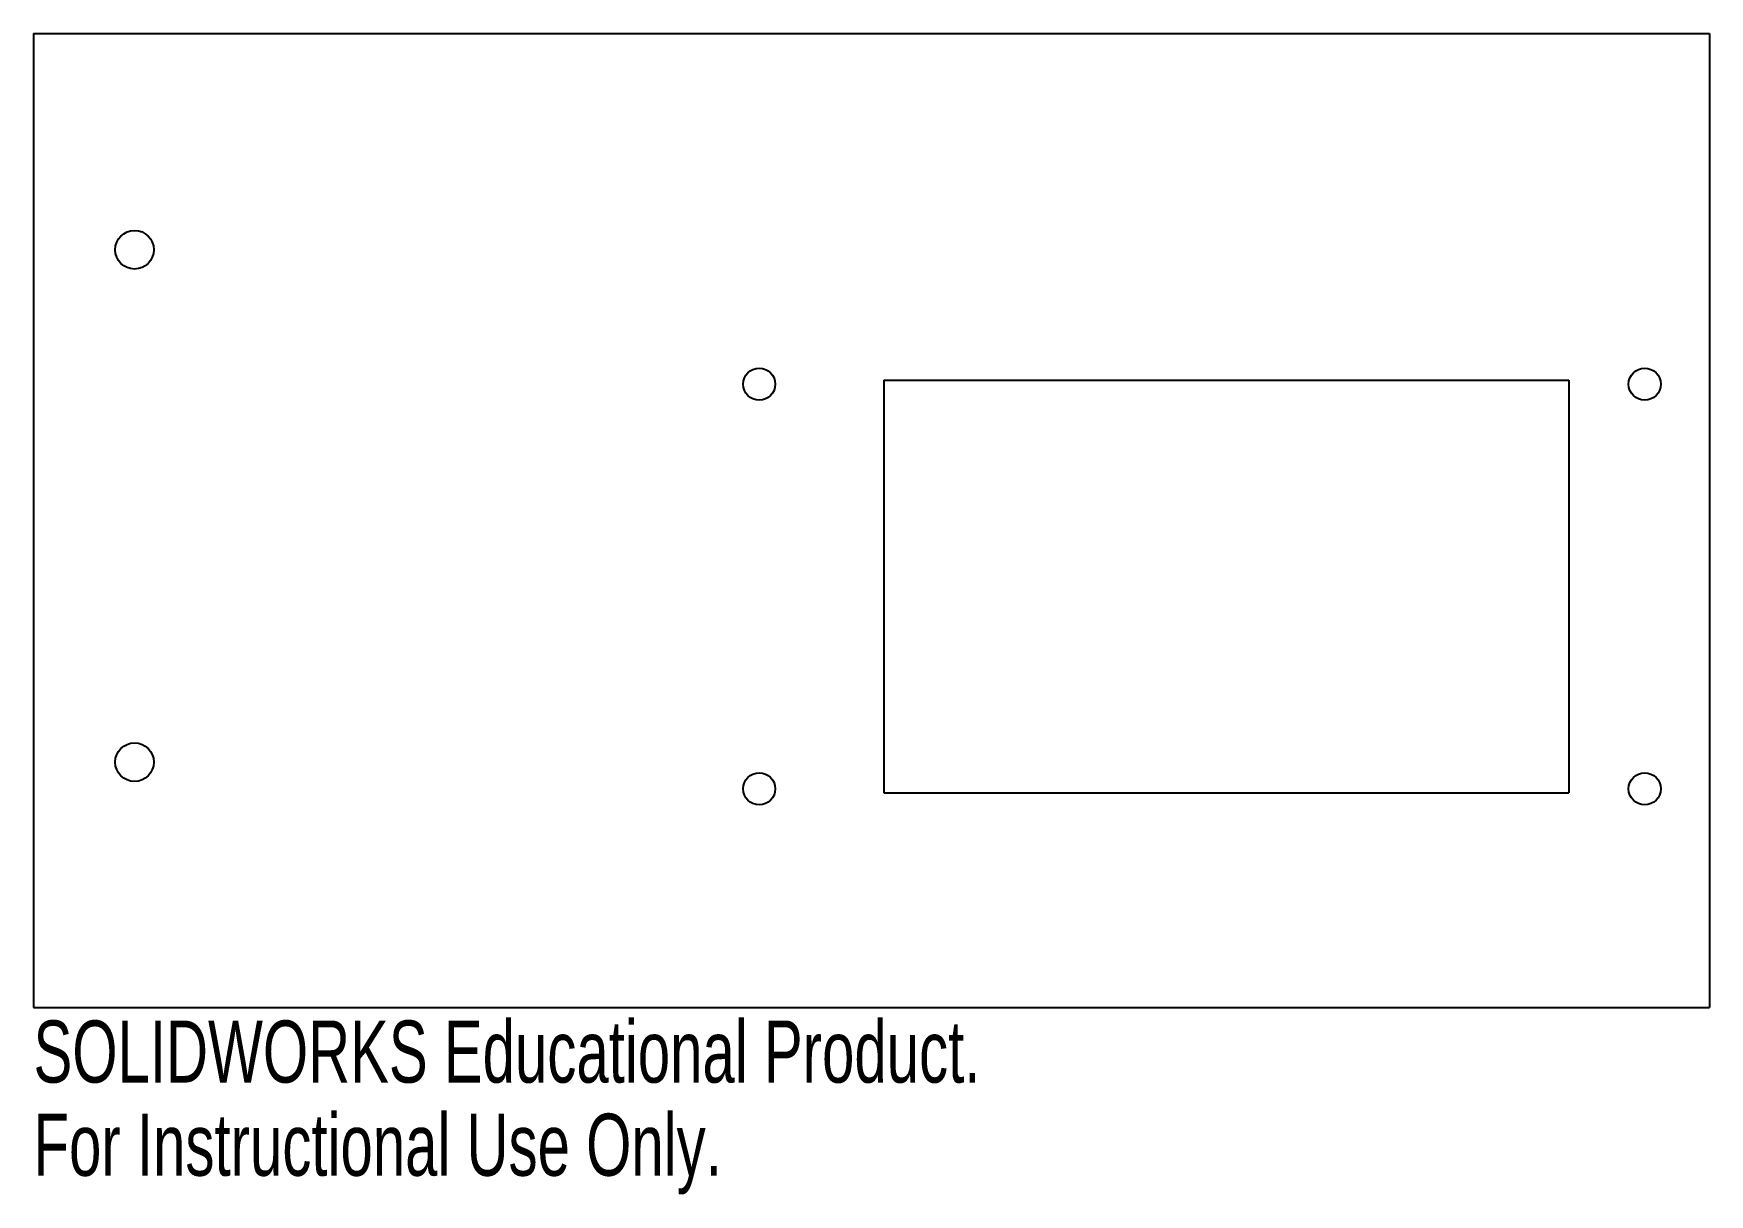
# Model space of a CAD drawing. Header units: millimetres. Extents: x 0 to 130, y -90 to 0.
import ezdxf

# ---------------------------------------------------------------- set-up
doc = ezdxf.new("R2010")
doc.units = ezdxf.units.MM
doc.styles.add('SLDTEXTSTYLE0', font='TXT', dxfattribs={"width": 0.7})

msp = doc.modelspace()

# ---------------------------------------------------------------- linework, layer by layer
at = {"color": 7, "linetype": 'Continuous', "lineweight": 25}
for p, q in [((0, 0), (130.41, 0)), ((0, 0), (0, -75.8)), ((130.41, 0), (130.41, -75.8)), ((66.17, -26.99), (66.17, -59.09)), ((66.17, -26.99), (119.47, -26.99)), ((119.47, -26.99), (119.47, -59.09)), ((66.17, -59.09), (119.47, -59.09)), ((0, -75.8), (130.41, -75.8))]:
    msp.add_line(p, q, dxfattribs=at)
for centre, radius in [((7.86, -16.83), 1.5), ((56.47, -27.29), 1.25), ((125.37, -27.29), 1.25), ((7.86, -56.71), 1.5), ((56.47, -58.79), 1.25), ((125.37, -58.79), 1.25)]:
    msp.add_circle(centre, radius, dxfattribs=at)

# ---------------------------------------------------------------- texts
at = {"color": 7, "linetype": 'Continuous', "char_height": 4.8336, "attachment_point": 1, "style": 'SLDTEXTSTYLE0'}
for s, insert in [('SOLIDWORKS Educational Product.', (0, -76.82)), ('For Instructional Use Only.', (0, -84.07))]:
    msp.add_mtext(s, dxfattribs=dict(at, insert=insert))

doc.saveas('drawing.dxf')
